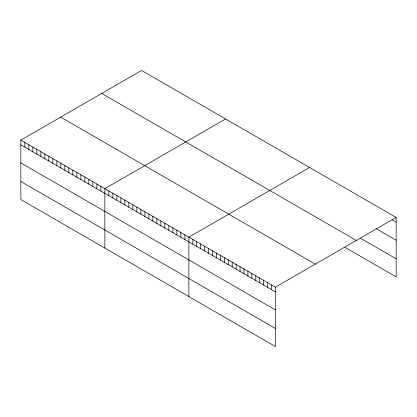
<?xml version="1.0" encoding="UTF-8"?>
<svg xmlns="http://www.w3.org/2000/svg" width="417" height="417" viewBox="0 0 417 417"><rect width="100%" height="100%" fill="white"/><g stroke="black" fill="none" stroke-linecap="round" stroke-linejoin="round"><path stroke-width="0.63" d="M20.85 140.138L275.449 287.125L275.449 346.548L20.85 199.561L20.85 140.138L141.551 70.452L396.15 217.439L396.15 276.862L345 247.333M225.571 118.954L104.865 188.646L104.865 248.068M309.586 167.462L188.885 237.148L188.885 296.576M275.449 287.125L396.15 217.439M392.215 219.91L396.15 222.183M376.478 228.87L396.15 240.228M360.736 238.373L396.15 258.821M101.722 93.444L356.316 240.437M60.684 117.141L315.278 264.133M20.85 144.881L275.449 291.869M20.85 162.922L275.449 309.914M20.85 181.515L275.449 328.507M271.514 284.858L271.514 289.601M267.578 282.585L267.578 287.329M263.643 280.313L263.643 285.056M259.708 278.04L259.708 282.783M255.777 275.767L255.777 280.511M251.842 273.495L251.842 278.238M247.906 271.227L247.906 275.971M243.971 268.955L243.971 273.698M240.036 266.682L240.036 271.425M236.1 264.409L236.1 269.153M232.165 262.137L232.165 266.88M228.235 259.869L228.235 264.613M224.299 257.597L224.299 262.34M220.364 255.324L220.364 260.067M216.428 253.051L216.428 257.795M212.493 250.779L212.493 255.522M208.557 248.506L208.557 253.255M204.622 246.238L204.622 250.982M200.692 243.966L200.692 248.709M196.756 241.693L196.756 246.437M192.821 239.421L192.821 244.164M184.882 234.839L184.882 239.582M180.884 232.53L180.884 237.273M176.881 230.22L176.881 234.964M172.883 227.911L172.883 232.655M168.88 225.602L168.88 230.346M164.882 223.293L164.882 228.036M160.879 220.979L160.879 225.722M156.881 218.67L156.881 223.413M152.877 216.36L152.877 221.104M148.874 214.051L148.874 218.795M144.876 211.742L144.876 216.486M140.873 209.433L140.873 214.176M136.875 207.124L136.875 211.867M132.872 204.81L132.872 209.553M128.874 202.5L128.874 207.244M124.871 200.191L124.871 204.935M120.873 197.882L120.873 202.626M116.869 195.573L116.869 200.316M112.871 193.264L112.871 198.007M108.868 190.955L108.868 195.698M100.867 186.331L100.867 191.075M96.864 184.022L96.864 188.765M92.866 181.713L92.866 186.456M88.863 179.404L88.863 184.147M84.865 177.095L84.865 181.838M80.862 174.786L80.862 179.529M76.864 172.476L76.864 177.22M72.86 170.162L72.86 174.905M68.862 167.853L68.862 172.596M64.859 165.544L64.859 170.287M60.856 163.235L60.856 167.978M56.858 160.926L56.858 165.669M52.855 158.616L52.855 163.36M48.857 156.307L48.857 161.051M44.854 153.993L44.854 158.736M40.856 151.684L40.856 156.427M36.852 149.375L36.852 154.118M32.854 147.065L32.854 151.809M28.851 144.756L28.851 149.5M24.853 142.447L24.853 147.191"/></g></svg>
